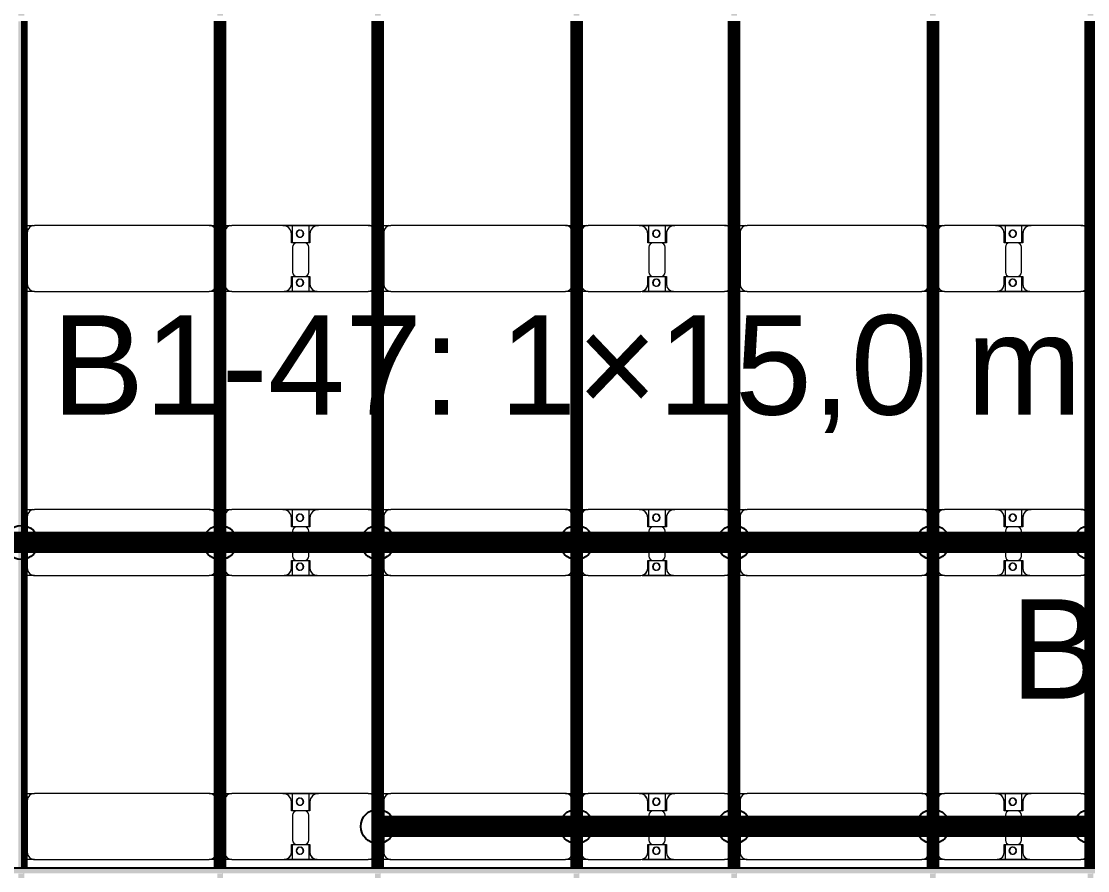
# Model space of a CAD drawing. Header units: millimetres. Extents: x -268744 to 115753, y -96240 to -10461.
# Drawn here: x -252234 to -244724, y -64627 to -58647 of the extents above; entities that cross this region are included whole.
import ezdxf

# ---------------------------------------------------------------- set-up
doc = ezdxf.new("R2010")
doc.units = ezdxf.units.MM
doc.layers.add('A-GENM', color=13, linetype='Continuous', lineweight=9)
doc.layers.add('S-BEAM', color=12, linetype='Continuous', lineweight=9)
doc.layers.add('GC-GHI CHU', color=2, linetype='Continuous')
doc.layers.add('GC-HOP 40x60 GIA CUONG', color=1, linetype='Continuous')
doc.styles.add('GC_VN', font='arial.ttf')

# ---------------------------------------------------------------- blocks, each defined once
blk = doc.blocks.new('Dai phao do pin - DẢI PHAO ĐỠ PIN-V5-KHUNG KẾT CẤU BÈ PIN 1')
at = {"layer": 'A-GENM', "color": 7}
for p, q in [((1817.6, 241.6), (1889.7, 241.6)), ((1817.6, 241.6), (1889.7, 241.6)), ((3120.3, 241.6), (1889.7, 241.6)), ((3120.3, 241.6), (3177.6, 241.6)), ((3120.3, 241.6), (3177.6, 241.6)), ((3217.6, 241.6), (3279.7, 241.6)), ((3217.6, 241.6), (3279.7, 241.6)), ((3639.7, 241.6), (3279.7, 241.6)), ((3639.7, 241.6), (3822.2, 241.6)), ((3822.2, 241.6), (3639.7, 241.6)), ((3707.8, 241.6), (3890.3, 241.6)), ((3707.8, 116.2), (3707.8, 241.6)), ((3890.3, 241.6), (3707.8, 241.6)), ((3822.2, 241.6), (3822.2, 116.2)), ((4240.3, 241.6), (3890.3, 241.6)), ((4240.3, 241.6), (4287.6, 241.6)), ((4240.3, 241.6), (4287.6, 241.6)), ((4327.6, 241.6), (4399.7, 241.6)), ((4327.6, 241.6), (4399.7, 241.6)), ((5630.3, 241.6), (4399.7, 241.6)), ((5630.3, 241.6), (5687.6, 241.6)), ((5630.3, 241.6), (5687.6, 241.6)), ((5727.6, 241.6), (5789.7, 241.6)), ((5727.6, 241.6), (5789.7, 241.6)), ((6149.7, 241.6), (5789.7, 241.6)), ((6149.7, 241.6), (6332.2, 241.6)), ((6332.2, 241.6), (6149.7, 241.6)), ((6217.8, 241.6), (6400.3, 241.6)), ((6217.8, 116.2), (6217.8, 241.6)), ((6400.3, 241.6), (6217.8, 241.6)), ((6332.2, 241.6), (6332.2, 116.2)), ((6750.3, 241.6), (6400.3, 241.6)), ((6750.3, 241.6), (6797.6, 241.6)), ((6750.3, 241.6), (6797.6, 241.6)), ((6837.6, 241.6), (6909.7, 241.6)), ((6837.6, 241.6), (6909.7, 241.6)), ((8140.3, 241.6), (6909.7, 241.6)), ((8140.3, 241.6), (8197.6, 241.6)), ((8140.3, 241.6), (8197.6, 241.6)), ((8237.6, 241.6), (8299.7, 241.6)), ((8237.6, 241.6), (8299.7, 241.6)), ((8659.7, 241.6), (8299.7, 241.6)), ((8659.7, 241.6), (8842.2, 241.6)), ((8842.2, 241.6), (8659.7, 241.6)), ((8727.8, 241.6), (8910.3, 241.6)), ((8727.8, 116.2), (8727.8, 241.6)), ((8910.3, 241.6), (8727.8, 241.6)), ((8842.2, 241.6), (8842.2, 116.2)), ((9260.3, 241.6), (8910.3, 241.6)), ((9260.3, 241.6), (9307.6, 241.6)), ((9260.3, 241.6), (9307.6, 241.6)), ((1839.7, 191.6), (1839.7, -173.4)), ((3170.3, -173.4), (3170.3, 191.6)), ((3229.7, 191.6), (3229.7, -173.4)), ((3699.7, 118.2), (3699.7, 181.6)), ((3830.3, 181.6), (3830.3, 118.2)), ((4349.7, 191.6), (4349.7, -173.4)), ((5680.3, -173.4), (5680.3, 191.6)), ((5739.7, 191.6), (5739.7, -173.4)), ((6209.7, 118.2), (6209.7, 181.6)), ((6340.3, 181.6), (6340.3, 118.2)), ((6859.7, 191.6), (6859.7, -173.4)), ((8190.3, -173.4), (8190.3, 191.6)), ((8249.7, 191.6), (8249.7, -173.4)), ((8719.7, 118.2), (8719.7, 181.6)), ((8850.3, 181.6), (8850.3, 118.2)), ((3792.2, 118.2), (3699.7, 118.2)), ((3707.8, 88.2), (3707.8, -88.2)), ((3830.3, 118.2), (3737.8, 118.2)), ((3822.2, -88.2), (3822.2, 88.2)), ((6302.2, 118.2), (6209.7, 118.2)), ((6217.8, 88.2), (6217.8, -88.2)), ((6340.3, 118.2), (6247.8, 118.2)), ((6332.2, -88.2), (6332.2, 88.2)), ((8812.2, 118.2), (8719.7, 118.2)), ((8727.8, 88.2), (8727.8, -88.2)), ((8850.3, 118.2), (8757.8, 118.2)), ((8842.2, -88.2), (8842.2, 88.2)), ((3699.7, -173.4), (3699.7, -118.2)), ((3699.7, -118.2), (3792.2, -118.2)), ((3707.8, -223.4), (3707.8, -116.2)), ((3737.8, -118.2), (3830.3, -118.2)), ((3822.2, -116.2), (3822.2, -223.4)), ((3830.3, -118.2), (3830.3, -173.4)), ((6209.7, -173.4), (6209.7, -118.2)), ((6209.7, -118.2), (6302.2, -118.2)), ((6217.8, -223.4), (6217.8, -116.2)), ((6247.8, -118.2), (6340.3, -118.2)), ((6332.2, -116.2), (6332.2, -223.4)), ((6340.3, -118.2), (6340.3, -173.4)), ((8719.7, -173.4), (8719.7, -118.2)), ((8719.7, -118.2), (8812.2, -118.2)), ((8727.8, -223.4), (8727.8, -116.2)), ((8757.8, -118.2), (8850.3, -118.2)), ((8842.2, -116.2), (8842.2, -223.4)), ((8850.3, -118.2), (8850.3, -173.4)), ((1889.7, -223.4), (1817.6, -223.4)), ((1889.7, -223.4), (1817.6, -223.4)), ((1889.7, -223.4), (3120.3, -223.4)), ((3177.6, -223.4), (3120.3, -223.4)), ((3177.6, -223.4), (3120.3, -223.4)), ((3279.7, -223.4), (3217.6, -223.4)), ((3279.7, -223.4), (3217.6, -223.4)), ((3279.7, -223.4), (3649.7, -223.4)), ((3822.2, -223.4), (3649.7, -223.4)), ((3649.7, -223.4), (3822.2, -223.4)), ((3880.3, -223.4), (3707.8, -223.4)), ((3707.8, -223.4), (3880.3, -223.4)), ((3880.3, -223.4), (4240.3, -223.4)), ((4287.6, -223.4), (4240.3, -223.4)), ((4287.6, -223.4), (4240.3, -223.4)), ((4399.7, -223.4), (4327.6, -223.4)), ((4399.7, -223.4), (4327.6, -223.4)), ((4399.7, -223.4), (5630.3, -223.4)), ((5687.6, -223.4), (5630.3, -223.4)), ((5687.6, -223.4), (5630.3, -223.4)), ((5789.7, -223.4), (5727.6, -223.4)), ((5789.7, -223.4), (5727.6, -223.4)), ((5789.7, -223.4), (6159.7, -223.4)), ((6332.2, -223.4), (6169.8, -223.4)), ((6169.8, -223.4), (6332.2, -223.4)), ((6390.3, -223.4), (6217.8, -223.4)), ((6217.8, -223.4), (6390.3, -223.4)), ((6390.3, -223.4), (6750.3, -223.4)), ((6797.6, -223.4), (6750.3, -223.4)), ((6797.6, -223.4), (6750.3, -223.4)), ((6909.7, -223.4), (6837.6, -223.4)), ((6909.7, -223.4), (6837.6, -223.4)), ((6909.7, -223.4), (8140.3, -223.4)), ((8197.6, -223.4), (8140.3, -223.4)), ((8197.6, -223.4), (8140.3, -223.4)), ((8299.7, -223.4), (8237.6, -223.4)), ((8299.7, -223.4), (8237.6, -223.4)), ((8299.7, -223.4), (8669.7, -223.4)), ((8842.2, -223.4), (8669.7, -223.4)), ((8669.7, -223.4), (8842.2, -223.4)), ((8900.3, -223.4), (8727.8, -223.4)), ((8727.8, -223.4), (8900.3, -223.4)), ((8900.3, -223.4), (9260.3, -223.4)), ((9307.6, -223.4), (9260.3, -223.4)), ((9307.6, -223.4), (9260.3, -223.4))]:
    blk.add_line(p, q, dxfattribs=at)
for centre, radius, start, end in [((1889.7, 191.6), 50, 90, 180), ((1889.7, 191.6), 50, 105, 135), ((3120.3, 191.6), 50, 360, 90), ((3120.3, 191.6), 50, 55.88654, 90), ((3279.7, 191.6), 50, 90, 180), ((3279.7, 191.6), 50, 105, 180), ((3639.7, 181.6), 60, 360, 90), ((3639.7, 181.6), 60, 360, 60), ((3890.3, 181.6), 60, 90, 180), ((3890.3, 181.6), 60, 120, 180), ((4240.3, 191.6), 50, 30, 90), ((4240.3, 191.6), 50, 30, 75), ((4399.7, 191.6), 50, 90, 180), ((4399.7, 191.6), 50, 105, 135), ((5630.3, 191.6), 50, 360, 90), ((5630.3, 191.6), 50, 60, 90), ((5789.7, 191.6), 50, 90, 180), ((5789.7, 191.6), 50, 105, 180), ((6149.7, 181.6), 60, 360, 90), ((6149.7, 181.6), 60, 360, 60), ((6400.3, 181.6), 60, 90, 180), ((6400.3, 181.6), 60, 120, 180), ((6750.3, 191.6), 50, 30, 90), ((6750.3, 191.6), 50, 30, 75), ((6909.7, 191.6), 50, 90, 180), ((6909.7, 191.6), 50, 105, 135), ((8140.3, 191.6), 50, 360, 90), ((8140.3, 191.6), 50, 60, 90), ((8299.7, 191.6), 50, 90, 180), ((8299.7, 191.6), 50, 105, 180), ((8659.7, 181.6), 60, 360, 90), ((8659.7, 181.6), 60, 360, 60), ((8910.3, 181.6), 60, 90, 180), ((8910.3, 181.6), 60, 120, 180), ((9260.3, 191.6), 50, 30, 90), ((9260.3, 191.6), 50, 30, 75), ((1889.7, 191.6), 50, 150, 180), ((3120.3, 191.6), 50, 15, 30), ((3758.6, 183.2), 25, 0, 180), ((3758.6, 183.2), 25, 180, 0), ((3758.6, 183.2), 25, 360, 165), ((3761.4, 183.2), 25, 0, 180), ((3761.4, 183.2), 25, 90, 180), ((3761.4, 183.2), 25, 180, 0), ((3761.4, 183.2), 25, 180, 300), ((3758.6, 183.2), 25, 210, 255), ((3758.6, 183.2), 25, 255.77995, 360), ((3761.4, 183.2), 25, 15, 75), ((3761.4, 183.2), 25, 330, 345), ((4399.7, 191.6), 50, 150, 180), ((5630.3, 191.6), 50, 15, 30), ((6268.6, 183.2), 25, 0, 180), ((6268.6, 183.2), 25, 180, 0), ((6268.6, 183.2), 25, 0, 165), ((6271.4, 183.2), 25, 0, 180), ((6271.4, 183.2), 25, 90, 180), ((6271.4, 183.2), 25, 180, 360), ((6271.4, 183.2), 25, 180, 300), ((6268.6, 183.2), 25, 210, 0), ((6271.4, 183.2), 25, 15, 75), ((6271.4, 183.2), 25, 330, 345), ((6909.7, 191.6), 50, 150, 180), ((8140.3, 191.6), 50, 15, 30), ((8778.6, 183.2), 25, 360, 180), ((8778.6, 183.2), 25, 180, 360), ((8778.6, 183.2), 25, 360, 165), ((8781.4, 183.2), 25, 0, 180), ((8781.4, 183.2), 25, 90, 180), ((8781.4, 183.2), 25, 180, 360), ((8781.4, 183.2), 25, 180, 300), ((8778.6, 183.2), 25, 210, 360), ((8781.4, 183.2), 25, 15, 75), ((8781.4, 183.2), 25, 330, 345), ((3737.8, 88.2), 30, 90, 180), ((3792.2, 88.2), 30, 360, 90), ((6247.8, 88.2), 30, 90, 180), ((6302.2, 88.2), 30, 360, 90), ((8757.8, 88.2), 30, 90, 180), ((8812.2, 88.2), 30, 360, 90), ((3737.8, -88.2), 30, 180, 270), ((3758.6, -161.8), 25, 0, 180), ((3758.6, -161.8), 25, 105, 165), ((3761.4, -161.8), 25, 0, 180), ((3761.4, -161.8), 25, 105, 180), ((3758.6, -161.8), 25, 0, 75), ((3761.4, -161.8), 25, 15, 75), ((3792.2, -88.2), 30, 270, 360), ((6247.8, -88.2), 30, 180, 270), ((6268.6, -161.8), 25, 0, 180), ((6268.6, -161.8), 25, 105, 165), ((6271.4, -161.8), 25, 360, 180), ((6271.4, -161.8), 25, 105, 180), ((6268.6, -161.8), 25, 0, 75), ((6271.4, -161.8), 25, 15, 75), ((6302.2, -88.2), 30, 270, 0), ((8757.8, -88.2), 30, 180, 270), ((8778.6, -161.8), 25, 0, 180), ((8778.6, -161.8), 25, 105, 165), ((8781.4, -161.8), 25, 0, 180), ((8781.4, -161.8), 25, 105, 180), ((8778.6, -161.8), 25, 0, 75), ((8781.4, -161.8), 25, 15, 75), ((8812.2, -88.2), 30, 270, 360), ((1889.7, -173.4), 50, 180, 270), ((1889.7, -173.4), 50, 180, 210), ((1889.7, -173.4), 50, 240, 270), ((3120.3, -173.4), 50, 270, 360), ((3120.3, -173.4), 50, 285, 300), ((3120.3, -173.4), 50, 330, 360), ((3279.7, -173.4), 50, 180, 270), ((3279.7, -173.4), 50, 180, 255), ((3649.7, -173.4), 50, 270, 0), ((3649.7, -173.4), 50, 285, 0), ((3758.6, -161.8), 25, 180, 0), ((3758.6, -161.8), 25, 195, 0), ((3761.4, -161.8), 25, 180, 0), ((3761.4, -161.8), 25, 180, 270), ((3761.4, -161.8), 25, 285, 345), ((3880.3, -173.4), 50, 180, 270), ((3880.3, -173.4), 50, 180, 255), ((4240.3, -173.4), 50, 270, 330), ((4240.3, -173.4), 50, 285, 330), ((4399.7, -173.4), 50, 180, 270), ((4399.7, -173.4), 50, 180, 210.81691), ((4399.7, -173.4), 50, 240, 270), ((5630.3, -173.4), 50, 270, 360), ((5630.3, -173.4), 50, 285, 300), ((5630.3, -173.4), 50, 330, 360), ((5789.7, -173.4), 50, 180, 270), ((5789.7, -173.4), 50, 180, 255), ((6159.7, -173.4), 50, 270, 360), ((6159.7, -173.4), 50, 285, 360), ((6268.6, -161.8), 25, 180, 0), ((6268.6, -161.8), 25, 195, 0), ((6271.4, -161.8), 25, 180, 360), ((6271.4, -161.8), 25, 180, 270), ((6271.4, -161.8), 25, 285, 345), ((6390.3, -173.4), 50, 180, 270), ((6390.3, -173.4), 50, 180, 255), ((6750.3, -173.4), 50, 270, 330), ((6750.3, -173.4), 50, 285, 330), ((6909.7, -173.4), 50, 180, 270), ((6909.7, -173.4), 50, 180, 210), ((6909.7, -173.4), 50, 240, 270), ((8140.3, -173.4), 50, 270, 0), ((8140.3, -173.4), 50, 285, 300), ((8140.3, -173.4), 50, 330, 360), ((8299.7, -173.4), 50, 180, 270), ((8299.7, -173.4), 50, 180, 255), ((8669.7, -173.4), 50, 270, 0), ((8669.7, -173.4), 50, 285, 0), ((8778.6, -161.8), 25, 180, 0), ((8778.6, -161.8), 25, 195, 0), ((8781.4, -161.8), 25, 180, 360), ((8781.4, -161.8), 25, 180, 270), ((8781.4, -161.8), 25, 285, 345), ((8900.3, -173.4), 50, 180, 270), ((8900.3, -173.4), 50, 180, 255), ((9260.3, -173.4), 50, 270, 330), ((9260.3, -173.4), 50, 285, 330)]:
    blk.add_arc(centre, radius, start, end, dxfattribs=at)
blk = doc.blocks.new('Dai phao do pin - DẢI PHAO ĐỠ PIN-V6-KHUNG KẾT CẤU BÈ PIN 1')
at = {"layer": 'A-GENM', "color": 7}
for p, q in [((1817.6, 241.6), (1889.7, 241.6)), ((1817.6, 241.6), (1889.7, 241.6)), ((3120.3, 241.6), (1889.7, 241.6)), ((3120.3, 241.6), (3177.6, 241.6)), ((3120.3, 241.6), (3177.6, 241.6)), ((3217.6, 241.6), (3279.7, 241.6)), ((3217.6, 241.6), (3279.7, 241.6)), ((3639.7, 241.6), (3279.7, 241.6)), ((3639.7, 241.6), (3822.2, 241.6)), ((3822.2, 241.6), (3639.7, 241.6)), ((3707.8, 241.6), (3890.3, 241.6)), ((3707.8, 116.2), (3707.8, 241.6)), ((3890.3, 241.6), (3707.8, 241.6)), ((3822.2, 241.6), (3822.2, 116.2)), ((4240.3, 241.6), (3890.3, 241.6)), ((4240.3, 241.6), (4287.6, 241.6)), ((4240.3, 241.6), (4287.6, 241.6)), ((4327.6, 241.6), (4399.7, 241.6)), ((4327.6, 241.6), (4399.7, 241.6)), ((5630.3, 241.6), (4399.7, 241.6)), ((5630.3, 241.6), (5687.6, 241.6)), ((5630.3, 241.6), (5687.6, 241.6)), ((5727.6, 241.6), (5789.7, 241.6)), ((5727.6, 241.6), (5789.7, 241.6)), ((6149.7, 241.6), (5789.7, 241.6)), ((6149.7, 241.6), (6332.2, 241.6)), ((6332.2, 241.6), (6149.7, 241.6)), ((6217.8, 241.6), (6400.3, 241.6)), ((6217.8, 116.2), (6217.8, 241.6)), ((6400.3, 241.6), (6217.8, 241.6)), ((6332.2, 241.6), (6332.2, 116.2)), ((6750.3, 241.6), (6400.3, 241.6)), ((6750.3, 241.6), (6797.6, 241.6)), ((6750.3, 241.6), (6797.6, 241.6)), ((6837.6, 241.6), (6909.7, 241.6)), ((6837.6, 241.6), (6909.7, 241.6)), ((8140.3, 241.6), (6909.7, 241.6)), ((8140.3, 241.6), (8197.6, 241.6)), ((8140.3, 241.6), (8197.6, 241.6)), ((8237.6, 241.6), (8299.7, 241.6)), ((8237.6, 241.6), (8299.7, 241.6)), ((8659.7, 241.6), (8299.7, 241.6)), ((8659.7, 241.6), (8842.2, 241.6)), ((8842.2, 241.6), (8659.7, 241.6)), ((8727.8, 241.6), (8910.3, 241.6)), ((8727.8, 116.2), (8727.8, 241.6)), ((8910.3, 241.6), (8727.8, 241.6)), ((8842.2, 241.6), (8842.2, 116.2)), ((9260.3, 241.6), (8910.3, 241.6)), ((9260.3, 241.6), (9307.6, 241.6)), ((9260.3, 241.6), (9307.6, 241.6)), ((1839.7, 191.6), (1839.7, -173.4)), ((3170.3, -173.4), (3170.3, 191.6)), ((3229.7, 191.6), (3229.7, -173.4)), ((3699.7, 118.2), (3699.7, 181.6)), ((3830.3, 181.6), (3830.3, 118.2)), ((4349.7, 191.6), (4349.7, -173.4)), ((5680.3, -173.4), (5680.3, 191.6)), ((5739.7, 191.6), (5739.7, -173.4)), ((6209.7, 118.2), (6209.7, 181.6)), ((6340.3, 181.6), (6340.3, 118.2)), ((6859.7, 191.6), (6859.7, -173.4)), ((8190.3, -173.4), (8190.3, 191.6)), ((8249.7, 191.6), (8249.7, -173.4)), ((8719.7, 118.2), (8719.7, 181.6)), ((8850.3, 181.6), (8850.3, 118.2)), ((3792.2, 118.2), (3699.7, 118.2)), ((3707.8, 88.2), (3707.8, -88.2)), ((3830.3, 118.2), (3737.8, 118.2)), ((3822.2, -88.2), (3822.2, 88.2)), ((6302.2, 118.2), (6209.7, 118.2)), ((6217.8, 88.2), (6217.8, -88.2)), ((6340.3, 118.2), (6247.8, 118.2)), ((6332.2, -88.2), (6332.2, 88.2)), ((8812.2, 118.2), (8719.7, 118.2)), ((8727.8, 88.2), (8727.8, -88.2)), ((8850.3, 118.2), (8757.8, 118.2)), ((8842.2, -88.2), (8842.2, 88.2)), ((3699.7, -173.4), (3699.7, -118.2)), ((3699.7, -118.2), (3792.2, -118.2)), ((3707.8, -223.4), (3707.8, -116.2)), ((3737.8, -118.2), (3830.3, -118.2)), ((3822.2, -116.2), (3822.2, -223.4)), ((3830.3, -118.2), (3830.3, -173.4)), ((6209.7, -173.4), (6209.7, -118.2)), ((6209.7, -118.2), (6302.2, -118.2)), ((6217.8, -223.4), (6217.8, -116.2)), ((6247.8, -118.2), (6340.3, -118.2)), ((6332.2, -116.2), (6332.2, -223.4)), ((6340.3, -118.2), (6340.3, -173.4)), ((8719.7, -173.4), (8719.7, -118.2)), ((8719.7, -118.2), (8812.2, -118.2)), ((8727.8, -223.4), (8727.8, -116.2)), ((8757.8, -118.2), (8850.3, -118.2)), ((8842.2, -116.2), (8842.2, -223.4)), ((8850.3, -118.2), (8850.3, -173.4)), ((1889.7, -223.4), (1817.6, -223.4)), ((1889.7, -223.4), (1817.6, -223.4)), ((1889.7, -223.4), (3120.3, -223.4)), ((3177.6, -223.4), (3120.3, -223.4)), ((3177.6, -223.4), (3120.3, -223.4)), ((3279.7, -223.4), (3217.6, -223.4)), ((3279.7, -223.4), (3217.6, -223.4)), ((3279.7, -223.4), (3649.7, -223.4)), ((3822.2, -223.4), (3649.7, -223.4)), ((3649.7, -223.4), (3822.2, -223.4)), ((3880.3, -223.4), (3707.8, -223.4)), ((3707.8, -223.4), (3880.3, -223.4)), ((3880.3, -223.4), (4240.3, -223.4)), ((4287.6, -223.4), (4240.3, -223.4)), ((4287.6, -223.4), (4240.3, -223.4)), ((4399.7, -223.4), (4327.6, -223.4)), ((4399.7, -223.4), (4327.6, -223.4)), ((4399.7, -223.4), (5630.3, -223.4)), ((5687.6, -223.4), (5630.3, -223.4)), ((5687.6, -223.4), (5630.3, -223.4)), ((5789.7, -223.4), (5727.6, -223.4)), ((5789.7, -223.4), (5727.6, -223.4)), ((5789.7, -223.4), (6159.7, -223.4)), ((6332.2, -223.4), (6169.8, -223.4)), ((6169.8, -223.4), (6332.2, -223.4)), ((6390.3, -223.4), (6217.8, -223.4)), ((6217.8, -223.4), (6390.3, -223.4)), ((6390.3, -223.4), (6750.3, -223.4)), ((6797.6, -223.4), (6750.3, -223.4)), ((6797.6, -223.4), (6750.3, -223.4)), ((6909.7, -223.4), (6837.6, -223.4)), ((6909.7, -223.4), (6837.6, -223.4)), ((6909.7, -223.4), (8140.3, -223.4)), ((8197.6, -223.4), (8140.3, -223.4)), ((8197.6, -223.4), (8140.3, -223.4)), ((8299.7, -223.4), (8237.6, -223.4)), ((8299.7, -223.4), (8237.6, -223.4)), ((8299.7, -223.4), (8669.7, -223.4)), ((8842.2, -223.4), (8669.7, -223.4)), ((8669.7, -223.4), (8842.2, -223.4)), ((8900.3, -223.4), (8727.8, -223.4)), ((8727.8, -223.4), (8900.3, -223.4)), ((8900.3, -223.4), (9260.3, -223.4)), ((9307.6, -223.4), (9260.3, -223.4)), ((9307.6, -223.4), (9260.3, -223.4))]:
    blk.add_line(p, q, dxfattribs=at)
for centre, radius, start, end in [((1889.7, 191.6), 50, 90, 180), ((1889.7, 191.6), 50, 105, 135), ((3120.3, 191.6), 50, 360, 90), ((3120.3, 191.6), 50, 55.88654, 90), ((3279.7, 191.6), 50, 90, 180), ((3279.7, 191.6), 50, 105, 180), ((3639.7, 181.6), 60, 360, 90), ((3639.7, 181.6), 60, 360, 60), ((3890.3, 181.6), 60, 90, 180), ((3890.3, 181.6), 60, 120, 180), ((4240.3, 191.6), 50, 30, 90), ((4240.3, 191.6), 50, 30, 75), ((4399.7, 191.6), 50, 90, 180), ((4399.7, 191.6), 50, 105, 135), ((5630.3, 191.6), 50, 360, 90), ((5630.3, 191.6), 50, 60, 90), ((5789.7, 191.6), 50, 90, 180), ((5789.7, 191.6), 50, 105, 180), ((6149.7, 181.6), 60, 360, 90), ((6149.7, 181.6), 60, 360, 60), ((6400.3, 181.6), 60, 90, 180), ((6400.3, 181.6), 60, 120, 180), ((6750.3, 191.6), 50, 30, 90), ((6750.3, 191.6), 50, 30, 75), ((6909.7, 191.6), 50, 90, 180), ((6909.7, 191.6), 50, 105, 135), ((8140.3, 191.6), 50, 360, 90), ((8140.3, 191.6), 50, 60, 90), ((8299.7, 191.6), 50, 90, 180), ((8299.7, 191.6), 50, 105, 180), ((8659.7, 181.6), 60, 360, 90), ((8659.7, 181.6), 60, 360, 60), ((8910.3, 181.6), 60, 90, 180), ((8910.3, 181.6), 60, 120, 180), ((9260.3, 191.6), 50, 30, 90), ((9260.3, 191.6), 50, 30, 75), ((1889.7, 191.6), 50, 150, 180), ((3120.3, 191.6), 50, 15, 30), ((3758.6, 183.2), 25, 0, 180), ((3758.6, 183.2), 25, 180, 0), ((3758.6, 183.2), 25, 360, 165), ((3761.4, 183.2), 25, 0, 180), ((3761.4, 183.2), 25, 90, 180), ((3761.4, 183.2), 25, 180, 0), ((3761.4, 183.2), 25, 180, 300), ((3758.6, 183.2), 25, 210, 255), ((3758.6, 183.2), 25, 255.77995, 360), ((3761.4, 183.2), 25, 15, 75), ((3761.4, 183.2), 25, 330, 345), ((4399.7, 191.6), 50, 150, 180), ((5630.3, 191.6), 50, 15, 30), ((6268.6, 183.2), 25, 0, 180), ((6268.6, 183.2), 25, 180, 0), ((6268.6, 183.2), 25, 0, 165), ((6271.4, 183.2), 25, 0, 180), ((6271.4, 183.2), 25, 90, 180), ((6271.4, 183.2), 25, 180, 360), ((6271.4, 183.2), 25, 180, 300), ((6268.6, 183.2), 25, 210, 0), ((6271.4, 183.2), 25, 15, 75), ((6271.4, 183.2), 25, 330, 345), ((6909.7, 191.6), 50, 150, 180), ((8140.3, 191.6), 50, 15, 30), ((8778.6, 183.2), 25, 360, 180), ((8778.6, 183.2), 25, 180, 360), ((8778.6, 183.2), 25, 360, 165), ((8781.4, 183.2), 25, 0, 180), ((8781.4, 183.2), 25, 90, 180), ((8781.4, 183.2), 25, 180, 360), ((8781.4, 183.2), 25, 180, 300), ((8778.6, 183.2), 25, 210, 360), ((8781.4, 183.2), 25, 15, 75), ((8781.4, 183.2), 25, 330, 345), ((3737.8, 88.2), 30, 90, 180), ((3792.2, 88.2), 30, 360, 90), ((6247.8, 88.2), 30, 90, 180), ((6302.2, 88.2), 30, 360, 90), ((8757.8, 88.2), 30, 90, 180), ((8812.2, 88.2), 30, 360, 90), ((3737.8, -88.2), 30, 180, 270), ((3758.6, -161.8), 25, 0, 180), ((3758.6, -161.8), 25, 105, 165), ((3761.4, -161.8), 25, 0, 180), ((3761.4, -161.8), 25, 105, 180), ((3758.6, -161.8), 25, 0, 75), ((3761.4, -161.8), 25, 15, 75), ((3792.2, -88.2), 30, 270, 360), ((6247.8, -88.2), 30, 180, 270), ((6268.6, -161.8), 25, 0, 180), ((6268.6, -161.8), 25, 105, 165), ((6271.4, -161.8), 25, 360, 180), ((6271.4, -161.8), 25, 105, 180), ((6268.6, -161.8), 25, 0, 75), ((6271.4, -161.8), 25, 15, 75), ((6302.2, -88.2), 30, 270, 0), ((8757.8, -88.2), 30, 180, 270), ((8778.6, -161.8), 25, 0, 180), ((8778.6, -161.8), 25, 105, 165), ((8781.4, -161.8), 25, 0, 180), ((8781.4, -161.8), 25, 105, 180), ((8778.6, -161.8), 25, 0, 75), ((8781.4, -161.8), 25, 15, 75), ((8812.2, -88.2), 30, 270, 360), ((1889.7, -173.4), 50, 180, 270), ((1889.7, -173.4), 50, 180, 210), ((1889.7, -173.4), 50, 240, 270), ((3120.3, -173.4), 50, 270, 360), ((3120.3, -173.4), 50, 285, 300), ((3120.3, -173.4), 50, 330, 360), ((3279.7, -173.4), 50, 180, 270), ((3279.7, -173.4), 50, 180, 255), ((3649.7, -173.4), 50, 270, 0), ((3649.7, -173.4), 50, 285, 0), ((3758.6, -161.8), 25, 180, 0), ((3758.6, -161.8), 25, 195, 0), ((3761.4, -161.8), 25, 180, 0), ((3761.4, -161.8), 25, 180, 270), ((3761.4, -161.8), 25, 285, 345), ((3880.3, -173.4), 50, 180, 270), ((3880.3, -173.4), 50, 180, 255), ((4240.3, -173.4), 50, 270, 330), ((4240.3, -173.4), 50, 285, 330), ((4399.7, -173.4), 50, 180, 270), ((4399.7, -173.4), 50, 180, 210.81691), ((4399.7, -173.4), 50, 240, 270), ((5630.3, -173.4), 50, 270, 360), ((5630.3, -173.4), 50, 285, 300), ((5630.3, -173.4), 50, 330, 360), ((5789.7, -173.4), 50, 180, 270), ((5789.7, -173.4), 50, 180, 255), ((6159.7, -173.4), 50, 270, 360), ((6159.7, -173.4), 50, 285, 360), ((6268.6, -161.8), 25, 180, 0), ((6268.6, -161.8), 25, 195, 0), ((6271.4, -161.8), 25, 180, 360), ((6271.4, -161.8), 25, 180, 270), ((6271.4, -161.8), 25, 285, 345), ((6390.3, -173.4), 50, 180, 270), ((6390.3, -173.4), 50, 180, 255), ((6750.3, -173.4), 50, 270, 330), ((6750.3, -173.4), 50, 285, 330), ((6909.7, -173.4), 50, 180, 270), ((6909.7, -173.4), 50, 180, 210), ((6909.7, -173.4), 50, 240, 270), ((8140.3, -173.4), 50, 270, 0), ((8140.3, -173.4), 50, 285, 300), ((8140.3, -173.4), 50, 330, 360), ((8299.7, -173.4), 50, 180, 270), ((8299.7, -173.4), 50, 180, 255), ((8669.7, -173.4), 50, 270, 0), ((8669.7, -173.4), 50, 285, 0), ((8778.6, -161.8), 25, 180, 0), ((8778.6, -161.8), 25, 195, 0), ((8781.4, -161.8), 25, 180, 360), ((8781.4, -161.8), 25, 180, 270), ((8781.4, -161.8), 25, 285, 345), ((8900.3, -173.4), 50, 180, 270), ((8900.3, -173.4), 50, 180, 255), ((9260.3, -173.4), 50, 270, 330), ((9260.3, -173.4), 50, 285, 330)]:
    blk.add_arc(centre, radius, start, end, dxfattribs=at)
blk = doc.blocks.new('Dai phao do pin - DẢI PHAO ĐỠ PIN-V7-KHUNG KẾT CẤU BÈ PIN 1')
at = {"layer": 'A-GENM', "color": 7}
for p, q in [((1817.6, 241.6), (1889.7, 241.6)), ((1817.6, 241.6), (1889.7, 241.6)), ((3120.3, 241.6), (1889.7, 241.6)), ((3120.3, 241.6), (3177.6, 241.6)), ((3120.3, 241.6), (3177.6, 241.6)), ((3217.6, 241.6), (3279.7, 241.6)), ((3217.6, 241.6), (3279.7, 241.6)), ((3639.7, 241.6), (3279.7, 241.6)), ((3639.7, 241.6), (3822.2, 241.6)), ((3822.2, 241.6), (3639.7, 241.6)), ((3707.8, 241.6), (3890.3, 241.6)), ((3707.8, 116.2), (3707.8, 241.6)), ((3890.3, 241.6), (3707.8, 241.6)), ((3822.2, 241.6), (3822.2, 116.2)), ((4240.3, 241.6), (3890.3, 241.6)), ((4240.3, 241.6), (4287.6, 241.6)), ((4240.3, 241.6), (4287.6, 241.6)), ((4327.6, 241.6), (4399.7, 241.6)), ((4327.6, 241.6), (4399.7, 241.6)), ((5630.3, 241.6), (4399.7, 241.6)), ((5630.3, 241.6), (5687.6, 241.6)), ((5630.3, 241.6), (5687.6, 241.6)), ((5727.6, 241.6), (5789.7, 241.6)), ((5727.6, 241.6), (5789.7, 241.6)), ((6149.7, 241.6), (5789.7, 241.6)), ((6149.7, 241.6), (6332.2, 241.6)), ((6332.2, 241.6), (6149.7, 241.6)), ((6217.8, 241.6), (6400.3, 241.6)), ((6217.8, 116.2), (6217.8, 241.6)), ((6400.3, 241.6), (6217.8, 241.6)), ((6332.2, 241.6), (6332.2, 116.2)), ((6750.3, 241.6), (6400.3, 241.6)), ((6750.3, 241.6), (6797.6, 241.6)), ((6750.3, 241.6), (6797.6, 241.6)), ((6837.6, 241.6), (6909.7, 241.6)), ((6837.6, 241.6), (6909.7, 241.6)), ((8140.3, 241.6), (6909.7, 241.6)), ((8140.3, 241.6), (8197.6, 241.6)), ((8140.3, 241.6), (8197.6, 241.6)), ((8237.6, 241.6), (8299.7, 241.6)), ((8237.6, 241.6), (8299.7, 241.6)), ((8659.7, 241.6), (8299.7, 241.6)), ((8659.7, 241.6), (8842.2, 241.6)), ((8842.2, 241.6), (8659.7, 241.6)), ((8727.8, 241.6), (8910.3, 241.6)), ((8727.8, 116.2), (8727.8, 241.6)), ((8910.3, 241.6), (8727.8, 241.6)), ((8842.2, 241.6), (8842.2, 116.2)), ((9260.3, 241.6), (8910.3, 241.6)), ((9260.3, 241.6), (9307.6, 241.6)), ((9260.3, 241.6), (9307.6, 241.6)), ((1839.7, 191.6), (1839.7, -173.4)), ((3170.3, -173.4), (3170.3, 191.6)), ((3229.7, 191.6), (3229.7, -173.4)), ((3699.7, 118.2), (3699.7, 181.6)), ((3830.3, 181.6), (3830.3, 118.2)), ((4349.7, 191.6), (4349.7, -173.4)), ((5680.3, -173.4), (5680.3, 191.6)), ((5739.7, 191.6), (5739.7, -173.4)), ((6209.7, 118.2), (6209.7, 181.6)), ((6340.3, 181.6), (6340.3, 118.2)), ((6859.7, 191.6), (6859.7, -173.4)), ((8190.3, -173.4), (8190.3, 191.6)), ((8249.7, 191.6), (8249.7, -173.4)), ((8719.7, 118.2), (8719.7, 181.6)), ((8850.3, 181.6), (8850.3, 118.2)), ((3792.2, 118.2), (3699.7, 118.2)), ((3707.8, 88.2), (3707.8, -88.2)), ((3830.3, 118.2), (3737.8, 118.2)), ((3822.2, -88.2), (3822.2, 88.2)), ((6302.2, 118.2), (6209.7, 118.2)), ((6217.8, 88.2), (6217.8, -88.2)), ((6340.3, 118.2), (6247.8, 118.2)), ((6332.2, -88.2), (6332.2, 88.2)), ((8812.2, 118.2), (8719.7, 118.2)), ((8727.8, 88.2), (8727.8, -88.2)), ((8850.3, 118.2), (8757.8, 118.2)), ((8842.2, -88.2), (8842.2, 88.2)), ((3699.7, -173.4), (3699.7, -118.2)), ((3699.7, -118.2), (3792.2, -118.2)), ((3707.8, -223.4), (3707.8, -116.2)), ((3737.8, -118.2), (3830.3, -118.2)), ((3822.2, -116.2), (3822.2, -223.4)), ((3830.3, -118.2), (3830.3, -173.4)), ((6209.7, -173.4), (6209.7, -118.2)), ((6209.7, -118.2), (6302.2, -118.2)), ((6217.8, -223.4), (6217.8, -116.2)), ((6247.8, -118.2), (6340.3, -118.2)), ((6332.2, -116.2), (6332.2, -223.4)), ((6340.3, -118.2), (6340.3, -173.4)), ((8719.7, -173.4), (8719.7, -118.2)), ((8719.7, -118.2), (8812.2, -118.2)), ((8727.8, -223.4), (8727.8, -116.2)), ((8757.8, -118.2), (8850.3, -118.2)), ((8842.2, -116.2), (8842.2, -223.4)), ((8850.3, -118.2), (8850.3, -173.4)), ((1889.7, -223.4), (1817.6, -223.4)), ((1889.7, -223.4), (1817.6, -223.4)), ((1889.7, -223.4), (3120.3, -223.4)), ((3177.6, -223.4), (3120.3, -223.4)), ((3177.6, -223.4), (3120.3, -223.4)), ((3279.7, -223.4), (3217.6, -223.4)), ((3279.7, -223.4), (3217.6, -223.4)), ((3279.7, -223.4), (3649.7, -223.4)), ((3822.2, -223.4), (3649.7, -223.4)), ((3649.7, -223.4), (3822.2, -223.4)), ((3880.3, -223.4), (3707.8, -223.4)), ((3707.8, -223.4), (3880.3, -223.4)), ((3880.3, -223.4), (4240.3, -223.4)), ((4287.6, -223.4), (4240.3, -223.4)), ((4287.6, -223.4), (4240.3, -223.4)), ((4399.7, -223.4), (4327.6, -223.4)), ((4399.7, -223.4), (4327.6, -223.4)), ((4399.7, -223.4), (5630.3, -223.4)), ((5687.6, -223.4), (5630.3, -223.4)), ((5687.6, -223.4), (5630.3, -223.4)), ((5789.7, -223.4), (5727.6, -223.4)), ((5789.7, -223.4), (5727.6, -223.4)), ((5789.7, -223.4), (6159.7, -223.4)), ((6332.2, -223.4), (6169.8, -223.4)), ((6169.8, -223.4), (6332.2, -223.4)), ((6390.3, -223.4), (6217.8, -223.4)), ((6217.8, -223.4), (6390.3, -223.4)), ((6390.3, -223.4), (6750.3, -223.4)), ((6797.6, -223.4), (6750.3, -223.4)), ((6797.6, -223.4), (6750.3, -223.4)), ((6909.7, -223.4), (6837.6, -223.4)), ((6909.7, -223.4), (6837.6, -223.4)), ((6909.7, -223.4), (8140.3, -223.4)), ((8197.6, -223.4), (8140.3, -223.4)), ((8197.6, -223.4), (8140.3, -223.4)), ((8299.7, -223.4), (8237.6, -223.4)), ((8299.7, -223.4), (8237.6, -223.4)), ((8299.7, -223.4), (8669.7, -223.4)), ((8842.2, -223.4), (8669.7, -223.4)), ((8669.7, -223.4), (8842.2, -223.4)), ((8900.3, -223.4), (8727.8, -223.4)), ((8727.8, -223.4), (8900.3, -223.4)), ((8900.3, -223.4), (9260.3, -223.4)), ((9307.6, -223.4), (9260.3, -223.4)), ((9307.6, -223.4), (9260.3, -223.4))]:
    blk.add_line(p, q, dxfattribs=at)
for centre, radius, start, end in [((1889.7, 191.6), 50, 90, 180), ((1889.7, 191.6), 50, 105, 135), ((3120.3, 191.6), 50, 360, 90), ((3120.3, 191.6), 50, 55.88654, 90), ((3279.7, 191.6), 50, 90, 180), ((3279.7, 191.6), 50, 105, 180), ((3639.7, 181.6), 60, 360, 90), ((3639.7, 181.6), 60, 360, 60), ((3890.3, 181.6), 60, 90, 180), ((3890.3, 181.6), 60, 120, 180), ((4240.3, 191.6), 50, 30, 90), ((4240.3, 191.6), 50, 30, 75), ((4399.7, 191.6), 50, 90, 180), ((4399.7, 191.6), 50, 105, 135), ((5630.3, 191.6), 50, 360, 90), ((5630.3, 191.6), 50, 60, 90), ((5789.7, 191.6), 50, 90, 180), ((5789.7, 191.6), 50, 105, 180), ((6149.7, 181.6), 60, 360, 90), ((6149.7, 181.6), 60, 360, 60), ((6400.3, 181.6), 60, 90, 180), ((6400.3, 181.6), 60, 120, 180), ((6750.3, 191.6), 50, 30, 90), ((6750.3, 191.6), 50, 30, 75), ((6909.7, 191.6), 50, 90, 180), ((6909.7, 191.6), 50, 105, 135), ((8140.3, 191.6), 50, 360, 90), ((8140.3, 191.6), 50, 60, 90), ((8299.7, 191.6), 50, 90, 180), ((8299.7, 191.6), 50, 105, 180), ((8659.7, 181.6), 60, 360, 90), ((8659.7, 181.6), 60, 360, 60), ((8910.3, 181.6), 60, 90, 180), ((8910.3, 181.6), 60, 120, 180), ((9260.3, 191.6), 50, 30, 90), ((9260.3, 191.6), 50, 30, 75), ((1889.7, 191.6), 50, 150, 180), ((3120.3, 191.6), 50, 15, 30), ((3758.6, 183.2), 25, 0, 180), ((3758.6, 183.2), 25, 180, 0), ((3758.6, 183.2), 25, 360, 165), ((3761.4, 183.2), 25, 0, 180), ((3761.4, 183.2), 25, 90, 180), ((3761.4, 183.2), 25, 180, 0), ((3761.4, 183.2), 25, 180, 300), ((3758.6, 183.2), 25, 210, 255), ((3758.6, 183.2), 25, 255.77995, 360), ((3761.4, 183.2), 25, 15, 75), ((3761.4, 183.2), 25, 330, 345), ((4399.7, 191.6), 50, 150, 180), ((5630.3, 191.6), 50, 15, 30), ((6268.6, 183.2), 25, 0, 180), ((6268.6, 183.2), 25, 180, 0), ((6268.6, 183.2), 25, 0, 165), ((6271.4, 183.2), 25, 0, 180), ((6271.4, 183.2), 25, 90, 180), ((6271.4, 183.2), 25, 180, 360), ((6271.4, 183.2), 25, 180, 300), ((6268.6, 183.2), 25, 210, 0), ((6271.4, 183.2), 25, 15, 75), ((6271.4, 183.2), 25, 330, 345), ((6909.7, 191.6), 50, 150, 180), ((8140.3, 191.6), 50, 15, 30), ((8778.6, 183.2), 25, 360, 180), ((8778.6, 183.2), 25, 180, 360), ((8778.6, 183.2), 25, 360, 165), ((8781.4, 183.2), 25, 0, 180), ((8781.4, 183.2), 25, 90, 180), ((8781.4, 183.2), 25, 180, 360), ((8781.4, 183.2), 25, 180, 300), ((8778.6, 183.2), 25, 210, 360), ((8781.4, 183.2), 25, 15, 75), ((8781.4, 183.2), 25, 330, 345), ((3737.8, 88.2), 30, 90, 180), ((3792.2, 88.2), 30, 360, 90), ((6247.8, 88.2), 30, 90, 180), ((6302.2, 88.2), 30, 360, 90), ((8757.8, 88.2), 30, 90, 180), ((8812.2, 88.2), 30, 360, 90), ((3737.8, -88.2), 30, 180, 270), ((3758.6, -161.8), 25, 0, 180), ((3758.6, -161.8), 25, 105, 165), ((3761.4, -161.8), 25, 0, 180), ((3761.4, -161.8), 25, 105, 180), ((3758.6, -161.8), 25, 0, 75), ((3761.4, -161.8), 25, 15, 75), ((3792.2, -88.2), 30, 270, 360), ((6247.8, -88.2), 30, 180, 270), ((6268.6, -161.8), 25, 0, 180), ((6268.6, -161.8), 25, 105, 165), ((6271.4, -161.8), 25, 360, 180), ((6271.4, -161.8), 25, 105, 180), ((6268.6, -161.8), 25, 0, 75), ((6271.4, -161.8), 25, 15, 75), ((6302.2, -88.2), 30, 270, 0), ((8757.8, -88.2), 30, 180, 270), ((8778.6, -161.8), 25, 0, 180), ((8778.6, -161.8), 25, 105, 165), ((8781.4, -161.8), 25, 0, 180), ((8781.4, -161.8), 25, 105, 180), ((8778.6, -161.8), 25, 0, 75), ((8781.4, -161.8), 25, 15, 75), ((8812.2, -88.2), 30, 270, 360), ((1889.7, -173.4), 50, 180, 270), ((1889.7, -173.4), 50, 180, 210), ((1889.7, -173.4), 50, 240, 270), ((3120.3, -173.4), 50, 270, 360), ((3120.3, -173.4), 50, 285, 300), ((3120.3, -173.4), 50, 330, 360), ((3279.7, -173.4), 50, 180, 270), ((3279.7, -173.4), 50, 180, 255), ((3649.7, -173.4), 50, 270, 0), ((3649.7, -173.4), 50, 285, 0), ((3758.6, -161.8), 25, 180, 0), ((3758.6, -161.8), 25, 195.72851, 0), ((3761.4, -161.8), 25, 180, 0), ((3761.4, -161.8), 25, 180, 270), ((3761.4, -161.8), 25, 285, 345), ((3880.3, -173.4), 50, 180, 270), ((3880.3, -173.4), 50, 180, 255), ((4240.3, -173.4), 50, 270, 330), ((4240.3, -173.4), 50, 285, 330), ((4399.7, -173.4), 50, 180, 270), ((4399.7, -173.4), 50, 180, 210.81691), ((4399.7, -173.4), 50, 240, 270), ((5630.3, -173.4), 50, 270, 360), ((5630.3, -173.4), 50, 285, 300), ((5630.3, -173.4), 50, 330, 360), ((5789.7, -173.4), 50, 180, 270), ((5789.7, -173.4), 50, 180, 255), ((6159.7, -173.4), 50, 270, 360), ((6159.7, -173.4), 50, 285, 360), ((6268.6, -161.8), 25, 180, 0), ((6268.6, -161.8), 25, 195.72851, 0), ((6271.4, -161.8), 25, 180, 360), ((6271.4, -161.8), 25, 180, 270), ((6271.4, -161.8), 25, 285, 345), ((6390.3, -173.4), 50, 180, 270), ((6390.3, -173.4), 50, 180, 255), ((6750.3, -173.4), 50, 270, 330), ((6750.3, -173.4), 50, 285, 330), ((6909.7, -173.4), 50, 180, 270), ((6909.7, -173.4), 50, 180, 210), ((6909.7, -173.4), 50, 240, 270), ((8140.3, -173.4), 50, 270, 0), ((8140.3, -173.4), 50, 285, 300), ((8140.3, -173.4), 50, 330, 360), ((8299.7, -173.4), 50, 180, 270), ((8299.7, -173.4), 50, 180, 255), ((8669.7, -173.4), 50, 270, 0), ((8669.7, -173.4), 50, 285, 0), ((8778.6, -161.8), 25, 180, 0), ((8778.6, -161.8), 25, 195.72851, 0), ((8781.4, -161.8), 25, 180, 360), ((8781.4, -161.8), 25, 180, 270), ((8781.4, -161.8), 25, 285, 345), ((8900.3, -173.4), 50, 180, 270), ((8900.3, -173.4), 50, 180, 255), ((9260.3, -173.4), 50, 270, 330), ((9260.3, -173.4), 50, 285, 330)]:
    blk.add_arc(centre, radius, start, end, dxfattribs=at)
blk = doc.blocks.new('Dầm C52 - Dầm C52-102502-KHUNG KẾT CẤU BÈ PIN 1')
at = {"layer": 'S-BEAM', "lineweight": 140}
h = blk.add_hatch(color=1, dxfattribs=at)
h.paths.add_polyline_path([(-25480.9, 20), (-25480.9, -20), (-25440.9, -20), (-25440.9, 20)])
h.paths.add_polyline_path([(-25400.9, 20), (-25400.9, -20), (-19440.9, -20), (-19443, 20), (-24983.5, 20)])
h.paths.add_polyline_path([(-19400.9, 20), (-19400.9, -20), (-13440.9, -20), (-13440.9, 20), (-18981.3, 20)])
h.paths.add_polyline_path([(-13400.9, -20), (-7440.9, -20), (-7440.9, 20), (-13400.9, 20)])
h.paths.add_polyline_path([(-7400.9, -20), (-1440.9, -20), (-1440.9, 20), (-7400.9, 20)])
h.paths.add_polyline_path([(-1400.9, -20), (4559.1, -20), (4559.1, 20), (-1400.9, 20)])
h.paths.add_polyline_path([(4599.1, 20), (4599.1, -20), (10559.1, -20), (10559.1, 20), (5027.2, 20)])
h.paths.add_polyline_path([(10599.1, -20), (16559.1, -20), (16559.1, 20), (10599.1, 20)])
h.paths.add_polyline_path([(16599.1, 20), (16599.1, -20), (22559.1, -20), (22559.1, 20), (17031.5, 20)])
h.paths.add_polyline_path([(22599.1, -20), (25259.1, -20), (25259.1, 20), (22599.1, 20)])
h.paths.add_polyline_path([(25299.1, -20), (25480.9, -20), (25480.9, 20), (25299.1, 20)])
at = {"layer": 'S-BEAM', "color": 1, "lineweight": 140}
blk.add_line((-13440.9, -20), (-19400.9, -20), dxfattribs=at)
blk = doc.blocks.new('Dầm C52 - Dầm C52-V19-KHUNG KẾT CẤU BÈ PIN 1')
at = {"layer": 'S-BEAM', "lineweight": 140}
h = blk.add_hatch(color=1, dxfattribs=at)
h.paths.add_polyline_path([(-25480.9, 20), (-25480.9, -20), (-25440.9, -20), (-25445.2, 20)])
h.paths.add_polyline_path([(-25400.9, -20), (-19440.9, -20), (-19443, 20), (-25400.9, 20)])
h.paths.add_polyline_path([(-19400.9, -20), (-13440.9, -20), (-13440.9, 20), (-19400.9, 20)])
h.paths.add_polyline_path([(-13400.9, -20), (-7440.9, -20), (-7440.9, 20), (-13400.9, 20)])
h.paths.add_polyline_path([(-7400.9, -20), (-1440.9, -20), (-1440.9, 20), (-7400.9, 20)])
h.paths.add_polyline_path([(-1400.9, -20), (4559.1, -20), (4559.1, 20), (-1400.9, 20)])
h.paths.add_polyline_path([(4599.1, -20), (10559.1, -20), (10559.1, 20), (4599.1, 20)])
h.paths.add_polyline_path([(10599.1, -20), (16559.1, -20), (16559.1, 20), (10599.1, 20)])
h.paths.add_polyline_path([(16599.1, -20), (22559.1, -20), (22559.1, 20), (16599.1, 20)])
h.paths.add_polyline_path([(22599.1, -20), (25259.1, -20), (25259.1, 20), (22599.1, 20)])
h.paths.add_polyline_path([(25299.1, 20), (25299.1, -20), (25441.8, -20), (25441.8, 20)])
at = {"layer": 'S-BEAM', "color": 1, "lineweight": 140}
for p, q in [((-19400.9, 20), (-13440.9, 20)), ((-13440.9, -20), (-19400.9, -20))]:
    blk.add_line(p, q, dxfattribs=at)
blk = doc.blocks.new('Dầm C52 - Dầm C52-V1-KHUNG KẾT CẤU BÈ PIN 1')
at = {"layer": 'S-BEAM', "lineweight": 140}
h = blk.add_hatch(color=1, dxfattribs=at)
h.paths.add_polyline_path([(-25480.9, 20), (-25480.9, -20), (-25440.9, -20), (-25445.2, 20)])
h.paths.add_polyline_path([(-25400.9, -20), (-19440.9, -20), (-19443, 20), (-25400.9, 20)])
h.paths.add_polyline_path([(-19400.9, 20), (-19400.9, -20), (-13440.9, -20), (-13440.9, 20), (-18981.3, 20)])
h.paths.add_polyline_path([(-13400.9, -20), (-7440.9, -20), (-7440.9, 20), (-13400.9, 20)])
h.paths.add_polyline_path([(-7400.9, 20), (-7400.9, -20), (-1440.9, -20), (-1440.9, 20), (-6977, 20)])
h.paths.add_polyline_path([(-1400.9, -20), (4559.1, -20), (4559.1, 20), (-1400.9, 20)])
h.paths.add_polyline_path([(4599.1, 20), (4599.1, -20), (10559.1, -20), (10559.1, 20), (5027.2, 20)])
h.paths.add_polyline_path([(10599.1, -20), (16559.1, -20), (16559.1, 20), (10599.1, 20)])
h.paths.add_polyline_path([(16599.1, 20), (16599.1, -20), (22559.1, -20), (22559.1, 20), (17031.5, 20)])
h.paths.add_polyline_path([(22599.1, -20), (25259.1, -20), (25259.1, 20), (22599.1, 20)])
h.paths.add_polyline_path([(25299.1, -20), (25480.9, -20), (25480.9, 20), (25299.1, 20)])
at = {"layer": 'S-BEAM', "color": 1, "lineweight": 140}
for p, q in [((-19400.9, 20), (-13440.9, 20)), ((-13440.9, -20), (-19400.9, -20))]:
    blk.add_line(p, q, dxfattribs=at)
blk = doc.blocks.new('Dầm C52 - Dầm C52-102503-KHUNG KẾT CẤU BÈ PIN 1')
at = {"layer": 'S-BEAM', "lineweight": 140}
h = blk.add_hatch(color=1, dxfattribs=at)
h.paths.add_polyline_path([(-25480.9, 20), (-25480.9, -20), (-25440.9, -20), (-25440.9, 20)])
h.paths.add_polyline_path([(-25400.9, 20), (-25400.9, -20), (-19440.9, -20), (-19443, 20), (-24983.5, 20)])
h.paths.add_polyline_path([(-19400.9, 20), (-19400.9, -20), (-13440.9, -20), (-13440.9, 20), (-17596.2, 20)])
h.paths.add_polyline_path([(-13400.9, -20), (-7440.9, -20), (-7440.9, 20), (-13400.9, 20)])
h.paths.add_polyline_path([(-7400.9, -20), (-1440.9, -20), (-1440.9, 20), (-7400.9, 20)])
h.paths.add_polyline_path([(-1400.9, -20), (4559.1, -20), (4559.1, 20), (-1400.9, 20)])
h.paths.add_polyline_path([(4599.1, -20), (10559.1, -20), (10559.1, 20), (4599.1, 20)])
h.paths.add_polyline_path([(10599.1, 20), (10599.1, -20), (16559.1, -20), (16559.1, 20), (11952.8, 20)])
h.paths.add_polyline_path([(16599.1, -20), (22559.1, -20), (22559.1, 20), (16599.1, 20)])
h.paths.add_polyline_path([(22599.1, -20), (25259.1, -20), (25259.1, 20), (22599.1, 20)])
h.paths.add_polyline_path([(25299.1, -20), (25441.8, -20), (25441.8, 20), (25299.1, 20)])
at = {"layer": 'S-BEAM', "color": 1, "lineweight": 140}
for p, q in [((-19400.9, 20), (-13440.9, 20)), ((-13440.9, -20), (-19400.9, -20))]:
    blk.add_line(p, q, dxfattribs=at)
blk = doc.blocks.new('Dầm C52 - Dầm C52-V2-KHUNG KẾT CẤU BÈ PIN 1')
at = {"layer": 'S-BEAM', "lineweight": 140}
h = blk.add_hatch(color=1, dxfattribs=at)
h.paths.add_polyline_path([(-25480.9, 20), (-25480.9, -20), (-25440.9, -20), (-25440.9, 20)])
h.paths.add_polyline_path([(-25400.9, 20), (-25400.9, -20), (-19440.9, -20), (-19443, 20), (-24983.5, 20)])
h.paths.add_polyline_path([(-19400.9, 20), (-19400.9, -20), (-13440.9, -20), (-13440.9, 20), (-18519.6, 20)])
h.paths.add_polyline_path([(-13400.9, -20), (-7440.9, -20), (-7440.9, 20), (-13400.9, 20)])
h.paths.add_polyline_path([(-7400.9, 20), (-7400.9, -20), (-1440.9, -20), (-1440.9, 20), (-6515.3, 20)])
h.paths.add_polyline_path([(-1400.9, 20), (-1400.9, -20), (4559.1, -20), (4559.1, 20), (-974.9, 20)])
h.paths.add_polyline_path([(4599.1, -20), (10559.1, -20), (10559.1, 20), (4599.1, 20)])
h.paths.add_polyline_path([(10599.1, -20), (16559.1, -20), (16559.1, 20), (10599.1, 20)])
h.paths.add_polyline_path([(16599.1, 20), (16599.1, -20), (22559.1, -20), (22559.1, 20), (17493.2, 20)])
h.paths.add_polyline_path([(22599.1, 20), (22599.1, -20), (25259.1, -20), (25259.1, 20), (23033.7, 20)])
h.paths.add_polyline_path([(25299.1, -20), (25480.9, -20), (25480.9, 20), (25299.1, 20)])
at = {"layer": 'S-BEAM', "color": 1, "lineweight": 140}
for p, q in [((-19400.9, 20), (-13440.9, 20)), ((-13440.9, -20), (-19400.9, -20))]:
    blk.add_line(p, q, dxfattribs=at)
blk = doc.blocks.new('Dầm C52 - Hộp 40x60-V24-KHUNG KẾT CẤU BÈ PIN 1')
at = {"layer": 'S-BEAM', "lineweight": 25}
blk.add_hatch(color=4, dxfattribs=at).paths.add_polyline_path([(-145811, -20), (145811, -20), (145811, 20), (-145811, 20)])
at = {"layer": 'S-BEAM', "color": 4, "lineweight": 25}
blk.add_line((-145811, 20), (145811, 20), dxfattribs=at)
blk = doc.blocks.new('be pin 1_rvt-1-KHUNG KẾT CẤU BÈ PIN 1')
at = {"layer": 'A-GENM', "lineweight": 9}
for name, p in [('Dai phao do pin - DẢI PHAO ĐỠ PIN-V7-KHUNG KẾT CẤU BÈ PIN 1', (-254031.8, -60324.7)), ('Dai phao do pin - DẢI PHAO ĐỠ PIN-V6-KHUNG KẾT CẤU BÈ PIN 1', (-254031.8, -62324.7)), ('Dai phao do pin - DẢI PHAO ĐỠ PIN-V5-KHUNG KẾT CẤU BÈ PIN 1', (-254031.8, -64324.7))]:
    blk.add_blockref(name, p, dxfattribs=at)
at = {"layer": 'S-BEAM', "lineweight": 9, "rotation": 90.00000000032618}
for name, p in [('Dầm C52 - Dầm C52-102502-KHUNG KẾT CẤU BÈ PIN 1', (-252234.1, -45205.6)), ('Dầm C52 - Dầm C52-V1-KHUNG KẾT CẤU BÈ PIN 1', (-249724.1, -45205.6)), ('Dầm C52 - Dầm C52-V2-KHUNG KẾT CẤU BÈ PIN 1', (-247214.1, -45205.6)), ('Dầm C52 - Dầm C52-V2-KHUNG KẾT CẤU BÈ PIN 1', (-244704.1, -45205.6)), ('Dầm C52 - Dầm C52-V19-KHUNG KẾT CẤU BÈ PIN 1', (-250834.1, -45205.6)), ('Dầm C52 - Dầm C52-102503-KHUNG KẾT CẤU BÈ PIN 1', (-248324.1, -45205.6)), ('Dầm C52 - Dầm C52-102503-KHUNG KẾT CẤU BÈ PIN 1', (-245814.1, -45205.6))]:
    blk.add_blockref(name, p, dxfattribs=at)
at = {"layer": 'S-BEAM', "lineweight": 9}
blk.add_blockref('Dầm C52 - Hộp 40x60-V24-KHUNG KẾT CẤU BÈ PIN 1', (-110896.7, -64626.5), dxfattribs=at)

msp = doc.modelspace()

# ---------------------------------------------------------------- linework, layer by layer
at = {"layer": 'GC-HOP 40x60 GIA CUONG', "const_width": 150}
for points in [[(-256520.3, -62315.6), (-241520.3, -62315.6)], [(-249768.7, -64315.6), (-234768.7, -64315.6)]]:
    msp.add_lwpolyline(points, dxfattribs=at)
at = {"layer": 'GC-HOP 40x60 GIA CUONG'}
for centre in [(-252234.1, -62315.6), (-250834.1, -62315.6), (-249724.1, -62315.6), (-248324.1, -62315.6), (-247214.1, -62315.6), (-245814.1, -62315.6), (-244704.1, -62315.6), (-249724.1, -64315.6), (-248324.1, -64315.6), (-247214.1, -64315.6), (-245814.1, -64315.6), (-244704.1, -64315.6)]:
    msp.add_circle(centre, 120, dxfattribs=at)

# ---------------------------------------------------------------- block references
at = {"lineweight": 5}
msp.add_blockref('be pin 1_rvt-1-KHUNG KẾT CẤU BÈ PIN 1', (0, 0), dxfattribs=at)

# ---------------------------------------------------------------- texts
at = {"layer": 'GC-GHI CHU', "style": 'GC_VN'}
for s, p in [('B1-47: 1×15,0 m', (-252020.3, -61415.6)), ('B1-01: 3×15,0 m', (-245268.7, -63415.6))]:
    msp.add_text(s, height=700, dxfattribs=at).set_placement(p)

doc.saveas('drawing.dxf')
